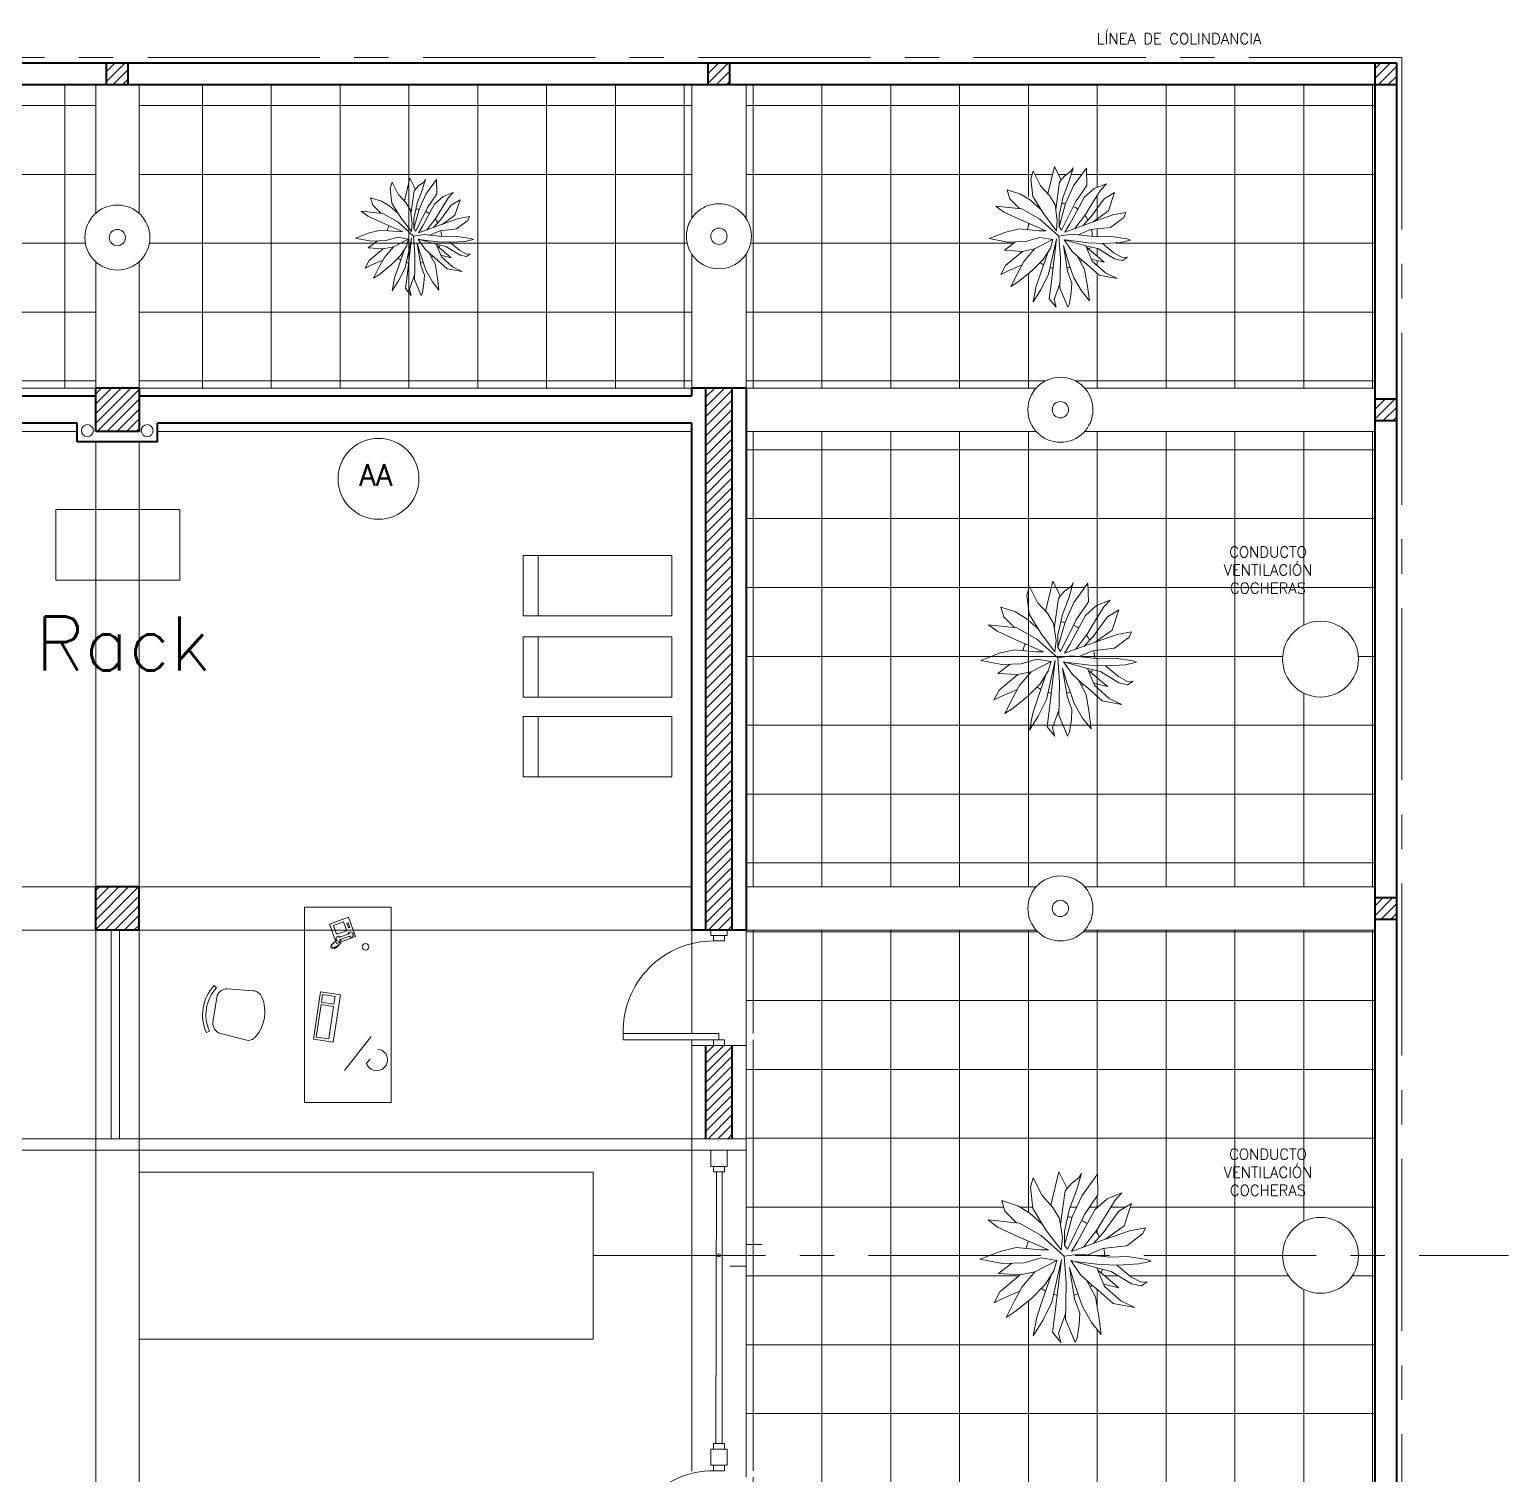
# Model space of a CAD drawing. Extents: x 1018 to 1366, y -109 to 186.
# Drawn here: x 1062.04 to 1075.68, y 115.72 to 129.05 of the extents above; entities that cross this region are included whole.
import ezdxf

# ---------------------------------------------------------------- set-up
doc = ezdxf.new("R2010")
doc.units = 0
doc.header["$LTSCALE"] = 0.5
doc.linetypes.add('CENTER', pattern=[50.8, 31.75, -6.35, 6.35, -6.35])
doc.layers.get('0').update_dxf_attribs({"linetype": 'CONTINUOUS'})
for name, color, linetype, lineweight in [('Carpintería', 55, 'CONTINUOUS', 20), ('Detalles .05', 243, 'CONTINUOUS', 5), ('Detalles 01', 8, 'CONTINUOUS', 9), ('Equipamiento fijo', 31, 'CONTINUOUS', 13), ('Equipamiento movil', 33, 'CONTINUOUS', 9), ('Muros corte', 7, 'CONTINUOUS', 40), ('Pisos', 252, 'CONTINUOUS', 18), ('Punta 01', 6, 'CONTINUOUS', 9), ('Punta 02', 11, 'CONTINUOUS', 20), ('Tratamiento pisos', 251, 'CONTINUOUS', 9), ('Vidrios', 147, 'CONTINUOUS', 13)]:
    doc.layers.add(name, color=color, linetype=linetype, lineweight=lineweight)
doc.styles.add('Texto 1 mm', font='simplex.shx', dxfattribs={"height": 0.1})
doc.styles.add('Texto 2 mm', font='simplex.shx', dxfattribs={"height": 0.2})
doc.styles.add('Texto 5 mm', font='simplex.shx', dxfattribs={"height": 0.5})
pattern_1 = [(0, (10.8031, -2.4661), (0, 0.635), []), (90, (10.8031, -2.4661), (-0.635, 4e-17), [])]
pattern_2 = [(45, (10.88055, -3.54249), (-0.0449012806, 0.0449012806), [])]
pattern_3 = [(0, (10.8031, -2.4661), (1e-16, 0.635), []), (90, (10.8031, -2.4661), (-0.635, 2e-16), [])]

# ---------------------------------------------------------------- blocks, each defined once
blk = doc.blocks.new('Planta 1')
for p, q in [((-0.233, 0.595), (-0.254, 0.525)), ((-0.166, 0.461), (-0.233, 0.595)), ((-0.039, 0.64), (-0.099, 0.388)), ((0.024, 0.515), (-0.039, 0.64)), ((0.057, 0.553), (0.113, 0.595)), ((0.132, 0.627), (0.097, 0.506)), ((0.113, 0.595), (0.132, 0.627)), ((0.137, 0.461), (0.254, 0.622)), ((0.254, 0.622), (0.257, 0.466)), ((-0.254, 0.525), (-0.236, 0.364)), ((-0.084, 0.372), (-0.166, 0.461)), ((-0.027, 0.244), (0.009, 0.498)), ((0.009, 0.498), (0.057, 0.553)), ((0.097, 0.506), (0.041, 0.362)), ((0.063, 0.299), (0.137, 0.461)), ((0.257, 0.466), (0.156, 0.317)), ((0.438, 0.481), (0.326, 0.436)), ((0.387, 0.426), (0.438, 0.481)), ((-0.35, 0.384), (-0.47, 0.424)), ((-0.47, 0.424), (-0.446, 0.342)), ((-0.446, 0.342), (-0.358, 0.254)), ((-0.259, 0.329), (-0.35, 0.384)), ((-0.236, 0.364), (-0.134, 0.198)), ((-0.033, 0.287), (-0.084, 0.372)), ((0.041, 0.362), (0.004, 0.193)), ((0.233, 0.354), (0.164, 0.225)), ((0.326, 0.436), (0.233, 0.354)), ((0.416, 0.342), (0.297, 0.18)), ((0.326, 0.329), (0.387, 0.426)), ((0.512, 0.401), (0.416, 0.342)), ((0.456, 0.232), (0.512, 0.401)), ((-0.337, 0.252), (-0.574, 0.277)), ((-0.574, 0.277), (-0.502, 0.222)), ((-0.172, 0.158), (-0.337, 0.252)), ((-0.164, 0.246), (-0.259, 0.329)), ((-0.012, 0.145), (-0.033, 0.287)), ((0.004, 0.087), (0.063, 0.299)), ((0.156, 0.317), (0.026, 0.055)), ((0.164, 0.225), (0.102, 0.113)), ((0.246, 0.198), (0.326, 0.329)), ((0.315, 0.131), (0.456, 0.232)), ((-0.502, 0.222), (-0.345, 0.15)), ((-0.345, 0.15), (-0.116, 0.05)), ((0.002, 0.002), (-0.172, 0.158)), ((-0.134, 0.198), (-0.021, 0.051)), ((-0.021, 0.051), (-0.012, 0.145)), ((0.004, 0.193), (0.004, 0.087)), ((0.102, 0.113), (0.058, 0.039)), ((0.149, 0.072), (0.246, 0.198)), ((0.297, 0.18), (0.22, 0.096)), ((0.496, 0.195), (0.257, 0.111)), ((0.475, 0.081), (0.597, 0.173)), ((0.616, 0.217), (0.496, 0.195)), ((0.597, 0.173), (0.616, 0.217)), ((-0.483, 0.039), (-0.637, -0.021)), ((-0.361, 0.068), (-0.483, 0.039)), ((-0.177, 0.051), (-0.361, 0.068)), ((-0.116, 0.05), (-0.177, 0.051)), ((0.002, 0.002), (0.121, 0.019)), ((0.017, -0.2), (0.002, 0.002)), ((0.026, 0.055), (0.004, 0.087)), ((0.257, 0.111), (0.058, 0.039)), ((0.121, 0.019), (0.347, -0.006)), ((0.182, 0.012), (0.291, 0.061)), ((0.291, 0.061), (0.475, 0.081)), ((-0.637, -0.021), (-0.464, -0.053)), ((-0.394, -0.051), (-0.496, -0.128)), ((-0.464, -0.053), (-0.302, -0.048)), ((-0.302, -0.048), (-0.172, -0.011)), ((-0.053, -0.03), (-0.22, -0.115)), ((-0.172, -0.011), (-0.053, -0.03)), ((-0.142, -0.212), (-0.076, -0.108)), ((-0.092, -0.346), (-0.019, -0.022)), ((-0.076, -0.108), (-0.053, -0.03)), ((-0.068, -0.438), (-0.019, -0.022)), ((0.043, -0.084), (0.081, -0.319)), ((0.084, -0.22), (0.043, -0.084)), ((0.051, -0.031), (0.249, -0.086)), ((0.124, -0.138), (0.051, -0.031)), ((0.27, -0.061), (0.062, -0.034)), ((0.249, -0.086), (0.307, -0.227)), ((0.358, -0.113), (0.249, -0.086)), ((0.257, -0.103), (0.416, -0.237)), ((0.414, -0.066), (0.27, -0.061)), ((0.347, -0.006), (0.48, -0.001)), ((0.401, -0.065), (0.507, -0.153)), ((0.566, -0.056), (0.414, -0.066)), ((0.48, -0.001), (0.627, -0.023)), ((0.659, -0.036), (0.566, -0.056)), ((0.627, -0.023), (0.659, -0.036)), ((-0.496, -0.128), (-0.331, -0.138)), ((-0.331, -0.138), (-0.486, -0.267)), ((-0.331, -0.138), (-0.22, -0.115)), ((-0.22, -0.115), (-0.318, -0.232)), ((-0.246, -0.317), (-0.142, -0.212)), ((-0.097, -0.141), (-0.164, -0.334)), ((0.015, -0.354), (0.017, -0.2)), ((0.11, -0.294), (0.084, -0.22)), ((0.209, -0.215), (0.124, -0.138)), ((0.174, -0.184), (0.238, -0.304)), ((0.259, -0.254), (0.209, -0.215)), ((0.416, -0.237), (0.299, -0.208)), ((0.512, -0.207), (0.358, -0.113)), ((0.507, -0.153), (0.584, -0.195)), ((0.584, -0.222), (0.512, -0.207)), ((0.584, -0.195), (0.629, -0.192)), ((0.629, -0.192), (0.584, -0.222)), ((-0.486, -0.267), (-0.528, -0.349)), ((-0.528, -0.349), (-0.462, -0.317)), ((-0.462, -0.317), (-0.334, -0.262)), ((-0.318, -0.232), (-0.374, -0.336)), ((-0.369, -0.416), (-0.246, -0.317)), ((-0.164, -0.334), (-0.206, -0.458)), ((0.081, -0.319), (0.121, -0.428)), ((0.14, -0.379), (0.11, -0.294)), ((0.238, -0.304), (0.265, -0.456)), ((0.371, -0.356), (0.259, -0.254)), ((0.307, -0.227), (0.43, -0.336)), ((-0.374, -0.336), (-0.438, -0.461)), ((-0.438, -0.461), (-0.369, -0.416)), ((-0.161, -0.483), (-0.092, -0.346)), ((-0.086, -0.572), (-0.068, -0.438)), ((0.013, -0.425), (-0.041, -0.58)), ((0.012, -0.475), (0.015, -0.354)), ((0.121, -0.428), (0.116, -0.515)), ((0.209, -0.5), (0.14, -0.379)), ((0.536, -0.386), (0.371, -0.356)), ((0.43, -0.336), (0.536, -0.386)), ((-0.206, -0.458), (-0.233, -0.6)), ((-0.233, -0.6), (-0.161, -0.483)), ((0.057, -0.582), (0.012, -0.475)), ((0.116, -0.515), (0.1, -0.617)), ((0.281, -0.59), (0.209, -0.5)), ((0.265, -0.456), (0.281, -0.59)), ((-0.023, -0.649), (-0.086, -0.572)), ((-0.041, -0.58), (-0.023, -0.649)), ((0.084, -0.649), (0.057, -0.582)), ((0.1, -0.617), (0.084, -0.649))]:
    blk.add_line(p, q)
at = {"layer": 'Detalles .05'}
for start, end in [(125.0386, 125.0807), (79.6774, 86.207), (55.7777, 65.1238), (157.2574, 168.4231), (29.6412, 39.1255), (359.4429, 11.7162), (335.4998, 341.0401), (309.5647, 313.1025), (233.5733, 240.8096), (253.2847, 258.683), (283.2227, 289.1148)]:
    blk.add_arc((0.008, 0.001), 0.3, start, end, dxfattribs=at)
blk = doc.blocks.new('TELEFONO')
at = {"layer": 'Detalles .05'}
for p, q in [((0.139, 0.134), (-0.098, 0.134)), ((-0.098, 0.134), (-0.098, -0.099)), ((-0.071, 0.089), (-0.071, -0.055)), ((-0.043, 0.089), (-0.043, -0.055)), ((0.108, 0.063), (0, 0.063)), ((0, 0.063), (0, -0.063)), ((0.081, 0.108), (0.023, 0.108)), ((0.023, 0.108), (0.023, 0.094)), ((0.023, 0.094), (0.081, 0.094)), ((0.027, 0.041), (0.027, 0.041)), ((0.027, 0.014), (0.027, 0.014)), ((0.054, 0.041), (0.054, 0.041)), ((0.054, 0.014), (0.054, 0.014)), ((0.081, 0.094), (0.081, 0.108)), ((0.081, 0.041), (0.081, 0.041)), ((0.081, 0.014), (0.081, 0.014)), ((0.108, -0.063), (0.108, 0.063)), ((0.139, -0.099), (0.139, 0.134)), ((-0.129, -0.104), (-0.147, -0.11)), ((-0.129, -0.116), (-0.147, -0.121)), ((-0.129, -0.127), (-0.147, -0.133)), ((-0.129, -0.139), (-0.147, -0.145)), ((-0.124, -0.093), (-0.141, -0.098)), ((-0.124, -0.15), (-0.141, -0.156)), ((-0.118, -0.081), (-0.135, -0.087)), ((-0.118, -0.162), (-0.135, -0.168)), ((-0.112, -0.07), (-0.129, -0.075)), ((-0.106, -0.058), (-0.124, -0.064)), ((-0.104, -0.17), (-0.122, -0.176)), ((-0.101, -0.047), (-0.118, -0.052)), ((-0.089, -0.156), (-0.106, -0.162)), ((-0.083, -0.145), (-0.101, -0.15)), ((-0.098, -0.099), (0.139, -0.099)), ((-0.078, -0.133), (-0.095, -0.139)), ((-0.072, -0.121), (-0.089, -0.127)), ((-0.067, -0.083), (-0.078, -0.116)), ((0, -0.063), (0.108, -0.063)), ((0.027, -0.013), (0.027, -0.013)), ((0.027, -0.04), (0.027, -0.04)), ((0.054, -0.013), (0.054, -0.013)), ((0.054, -0.04), (0.054, -0.04)), ((0.081, -0.013), (0.081, -0.013)), ((0.081, -0.04), (0.081, -0.04))]:
    blk.add_line(p, q, dxfattribs=at)
for centre, start, end in [((-0.057, 0.089), 298.4915, 241.5085), ((-0.057, -0.055), 118.4915, 61.5085)]:
    blk.add_arc(centre, 0.0302, start, end, dxfattribs=at)
blk = doc.blocks.new('RECTANG')
for p, q in [((1, 1), (0, 1)), ((0, 1), (0, 0)), ((1, 0), (1, 1)), ((0, 0), (1, 0))]:
    blk.add_line(p, q)
blk = doc.blocks.new('KEYBOARD', base_point=(60, 294))
for p, xscale, yscale, zscale in [((60, 294), 19, 8, 19), ((61, 295), 13, 5, 13), ((75, 295), 3, 5, 3)]:
    blk.add_blockref('RECTANG', p, dxfattribs=dict(xscale=xscale, yscale=yscale, zscale=zscale))
blk = doc.blocks.new('silla compu')
for p, q in [((-0.198, 0.131), (-0.215, -0.107)), ((0.255, 0.058), (0.197, -0.173)), ((-0.225, -0.207), (-0.247, -0.23)), ((0.092, -0.242), (-0.137, -0.206)), ((0.175, -0.271), (0.188, -0.3))]:
    blk.add_line(p, q)
for centre, radius, start, end in [((-0.105, 0.124), 0.0936, 112.4967, 175.8734), ((-0.005, -0.116), 0.354, 49.3107, 112.4967), ((0.175, 0.085), 0.0838, 341.6928, 53.5518), ((-0.122, -0.113), 0.0936, 175.8734, 260.9037), ((0.022, 0.055), 0.392, 226.6455, 295.1618), ((0.022, 0.055), 0.361, 226.6972, 295.1102), ((0.098, -0.138), 0.105, 266.1879, 340.6498)]:
    blk.add_arc(centre, radius, start, end)

msp = doc.modelspace()

# ---------------------------------------------------------------- hatches: boundary and pattern name
at = {"layer": 'Detalles 01'}
h = msp.add_hatch(dxfattribs=at)
h.set_pattern_fill('ANSI31', color=256, scale=0.02, style=0)
h.set_pattern_definition(pattern_2)
h.paths.add_polyline_path([(1062.949, 128.739), (1062.749, 128.739), (1062.749, 128.539), (1062.949, 128.539)])
h = msp.add_hatch(dxfattribs=at)
h.set_pattern_fill('ANSI31', color=256, scale=0.02, style=0)
h.set_pattern_definition(pattern_2)
h.paths.add_polyline_path([(1068.299, 128.739), (1068.299, 128.539), (1068.499, 128.539), (1068.499, 128.739)])
h = msp.add_hatch(dxfattribs=at)
h.set_pattern_fill('ANSI31', color=256, scale=0.02, style=0)
h.set_pattern_definition(pattern_2)
h.paths.add_polyline_path([(1074.449, 128.539), (1074.649, 128.539), (1074.649, 128.739), (1074.449, 128.739)])
h = msp.add_hatch(dxfattribs=at)
h.set_pattern_fill('ANSI31', color=256, scale=0.02, style=0)
h.set_pattern_definition(pattern_2)
h.paths.add_polyline_path([(1063.049, 125.339), (1063.049, 125.739), (1062.649, 125.739), (1062.649, 125.339)])
h = msp.add_hatch(dxfattribs=at)
h.set_pattern_fill('ANSI31', color=256, scale=0.02, style=0)
h.set_pattern_definition(pattern_2)
h.paths.add_polyline_path([(1068.519, 125.739), (1068.279, 125.739), (1068.279, 120.739), (1068.519, 120.739)])
h = msp.add_hatch(dxfattribs=at)
h.set_pattern_fill('ANSI31', color=256, scale=0.02, style=0)
h.set_pattern_definition(pattern_2)
h.paths.add_polyline_path([(1074.449, 125.439), (1074.649, 125.439), (1074.649, 125.639), (1074.449, 125.639)])
h = msp.add_hatch(dxfattribs=at)
h.set_pattern_fill('ANSI31', color=256, scale=0.02, style=0)
h.set_pattern_definition(pattern_2)
h.paths.add_polyline_path([(1063.049, 121.139), (1062.649, 121.139), (1062.649, 120.739), (1063.049, 120.739)])
h = msp.add_hatch(dxfattribs=at)
h.set_pattern_fill('ANSI31', color=256, scale=0.02, style=0)
h.set_pattern_definition(pattern_2)
h.paths.add_polyline_path([(1074.649, 120.839), (1074.649, 121.039), (1074.449, 121.039), (1074.449, 120.839)])
h = msp.add_hatch(dxfattribs=at)
h.set_pattern_fill('ANSI31', color=256, scale=0.02, style=0)
h.set_pattern_definition([(45, (10.88055, -5.466275), (-0.0449012806, 0.0449012806), [])])
h.paths.add_polyline_path([(1068.519, 119.676), (1068.279, 119.676), (1068.279, 118.815), (1068.519, 118.815)])
at = {"layer": 'Tratamiento pisos'}
h = msp.add_hatch(dxfattribs=at)
h.set_pattern_fill('NET,_O', color=256, scale=0.2)
h.set_pattern_definition(pattern_3)
h.paths.add_polyline_path([(1057.449, 128.539), (1057.449, 127.351, -0.213018), (1057.548, 127.127, -0.213018), (1057.449, 126.904), (1057.449, 125.739), (1062.649, 125.739), (1062.649, 126.904, -0.213422), (1062.549, 127.127, -0.213422), (1062.649, 127.351), (1062.649, 128.539)])
h.paths.add_polyline_path([(1060.219, 127.475), (1060.373, 127.703), (1060.37, 127.891), (1060.229, 127.697), (1060.14, 127.503), (1060.139, 127.5, -0.058012)], flags=16)
h = msp.add_hatch(dxfattribs=at)
h.set_pattern_fill('NET,_O', color=256, scale=0.2)
h.set_pattern_definition(pattern_3)
h.paths.add_polyline_path([(1063.049, 126.904), (1063.049, 125.739), (1068.149, 125.739), (1068.149, 126.973, -0.147477), (1068.099, 127.139, -0.147477), (1068.149, 127.305), (1068.149, 128.539), (1063.049, 128.539), (1063.049, 127.351, -0.213422), (1063.149, 127.127, -0.213422)])
h.paths.add_polyline_path([(1065.688, 127.371), (1065.796, 127.53), (1065.794, 127.662), (1065.696, 127.526), (1065.633, 127.391), (1065.632, 127.388, -0.058012)], flags=16)
h = msp.add_hatch(dxfattribs=at)
h.set_pattern_fill('NET,_O', color=256, scale=0.2)
h.set_pattern_definition(pattern_3)
h.paths.add_polyline_path([(1068.649, 128.539), (1068.649, 127.305, -0.147477), (1068.699, 127.139, -0.147477), (1068.649, 126.973), (1068.649, 125.739), (1071.325, 125.739, -0.447214), (1071.772, 125.739), (1074.449, 125.739), (1074.449, 128.539)])
h.paths.add_polyline_path([(1071.172, 127.396), (1071.083, 127.484), (1071.059, 127.566), (1071.297, 127.487), (1071.276, 127.669), (1071.298, 127.739), (1071.365, 127.604), (1071.433, 127.53), (1071.494, 127.784), (1071.552, 127.667), (1071.647, 127.739), (1071.665, 127.771), (1071.63, 127.649), (1071.574, 127.504), (1071.561, 127.442, -0.028046), (1071.594, 127.438), (1071.671, 127.604), (1071.789, 127.766), (1071.792, 127.551), (1071.974, 127.624), (1071.923, 127.569), (1071.861, 127.471), (1071.776, 127.33, -0.119282), (1071.837, 127.202), (1072.011, 127.221), (1072.135, 127.313), (1072.154, 127.358), (1072.033, 127.336), (1071.818, 127.26, -0.104678), (1071.843, 127.137), (1071.883, 127.133), (1072.099, 127.141), (1072.197, 127.103), (1071.962, 127.053), (1072.044, 126.985), (1072.121, 126.943), (1072.167, 126.945), (1072.098, 126.9), (1071.893, 127.025), (1071.827, 127.042, -0.024179), (1071.816, 127.015), (1071.952, 126.9), (1071.834, 126.93), (1071.842, 126.91), (1071.966, 126.8), (1072.073, 126.75), (1071.778, 126.803), (1071.799, 126.68), (1071.816, 126.545), (1071.657, 126.742), (1071.649, 126.62), (1071.625, 126.465), (1071.59, 126.552), (1071.536, 126.682), (1071.491, 126.555), (1071.51, 126.485), (1071.37, 126.653), (1071.298, 126.535), (1071.325, 126.677), (1071.368, 126.803), (1071.393, 126.876, -0.031585), (1071.361, 126.897), (1071.284, 126.82), (1071.081, 126.655), (1071.194, 126.874), (1071.067, 126.82), (1071, 126.788), (1071.043, 126.87), (1071.199, 127), (1071.032, 127.01), (1071.119, 127.075), (1070.89, 127.118), (1071.132, 127.212), (1071.244, 127.201, -0.048758), (1071.262, 127.257), (1071.185, 127.291), (1070.893, 127.425)], flags=16)
h = msp.add_hatch(dxfattribs=at)
h.set_pattern_fill('NET,_O', color=256, scale=0.2)
h.set_pattern_definition(pattern_1)
h.paths.add_polyline_path([(1068.649, 125.339), (1068.649, 121.139), (1071.325, 121.139, -0.447214), (1071.772, 121.139), (1074.449, 121.139), (1074.449, 125.339), (1071.772, 125.339, -0.447214), (1071.325, 125.339)])
h.paths.add_polyline_path([(1071.664, 123.555), (1071.807, 123.766), (1071.804, 123.939), (1071.674, 123.76), (1071.592, 123.581), (1071.591, 123.578, -0.058012)], flags=16)
h.paths.add_polyline_path([(1074.299, 123.239, -1), (1073.599, 123.239, -1)], flags=16)
h = msp.add_hatch(dxfattribs=at)
h.set_pattern_fill('NET,_O', color=256, scale=0.2)
h.set_pattern_definition(pattern_1)
h.paths.add_polyline_path([(1074.449, 120.739), (1071.772, 120.739, -0.447214), (1071.325, 120.739), (1068.649, 120.739), (1068.649, 119.786), (1069.282, 119.786), (1069.282, 119.726, -0.308239), (1068.649, 118.913), (1068.649, 117.739), (1070.9, 117.739), (1070.993, 117.775), (1071.142, 117.811), (1071.233, 117.802, -0.048758), (1071.254, 117.87), (1071.162, 117.911), (1070.97, 117.999), (1070.882, 118.066), (1071.146, 118.038), (1071.038, 118.144), (1071.009, 118.244), (1071.155, 118.196), (1071.266, 118.129), (1071.381, 118.028, -0.000184), (1071.382, 118.029), (1071.295, 118.172), (1071.272, 118.368), (1071.298, 118.453), (1071.379, 118.29), (1071.462, 118.2), (1071.535, 118.508), (1071.611, 118.355), (1071.652, 118.402), (1071.72, 118.453), (1071.743, 118.493), (1071.7, 118.344), (1071.632, 118.169), (1071.616, 118.094, -0.028046), (1071.657, 118.089), (1071.749, 118.29), (1071.892, 118.487), (1071.895, 118.296), (1071.772, 118.114), (1071.746, 118.061, -0.040803), (1071.797, 118.032), (1071.866, 118.159), (1071.98, 118.259), (1072.116, 118.314), (1072.054, 118.247), (1071.98, 118.129), (1071.882, 117.969), (1071.875, 117.96, -0.041407), (1071.91, 117.91), (1071.944, 117.947), (1072.09, 118.144), (1072.207, 118.217), (1072.139, 118.011), (1071.966, 117.888), (1072.187, 117.966), (1072.333, 117.993), (1072.311, 117.938), (1072.161, 117.826), (1071.95, 117.803, -0.044317), (1071.957, 117.739), (1073.599, 117.739, -1), (1074.299, 117.739), (1074.449, 117.739)])
h.paths.add_polyline_path([(1069.282, 119.726), (1068.649, 119.726), (1068.649, 118.913, 0.308239)], flags=16)
h.paths.add_polyline_path([(1074.449, 117.739), (1074.299, 117.739, -1), (1073.599, 117.739), (1071.957, 117.739, -0.009265), (1071.958, 117.725), (1072.006, 117.72), (1072.168, 117.726), (1072.346, 117.699), (1072.385, 117.684), (1072.272, 117.66), (1072.087, 117.647), (1072.071, 117.648), (1072.2, 117.541), (1072.294, 117.49), (1072.35, 117.493), (1072.294, 117.457), (1072.207, 117.475), (1072.019, 117.59), (1071.938, 117.61, -0.024179), (1071.925, 117.577), (1072.09, 117.438), (1071.947, 117.474), (1071.957, 117.451), (1072.106, 117.317), (1072.236, 117.257), (1072.035, 117.293), (1071.898, 117.417), (1071.842, 117.462, -0.015438), (1071.825, 117.447), (1071.872, 117.357), (1071.905, 117.172), (1071.924, 117.008), (1071.837, 117.117), (1071.752, 117.266), (1071.717, 117.369), (1071.711, 117.383, -0.025715), (1071.675, 117.373), (1071.681, 117.339), (1071.73, 117.205), (1071.723, 117.099), (1071.704, 116.975), (1071.684, 116.936), (1071.652, 117.017), (1071.597, 117.148), (1071.598, 117.209), (1071.532, 117.02), (1071.554, 116.936), (1071.476, 117.029), (1071.499, 117.193), (1071.52, 117.37, -0.023559), (1071.486, 117.379), (1071.47, 117.305), (1071.386, 117.139), (1071.298, 116.996), (1071.33, 117.169), (1071.382, 117.32), (1071.413, 117.41, -0.031585), (1071.374, 117.435), (1071.282, 117.341), (1071.132, 117.22), (1071.048, 117.166), (1071.126, 117.317), (1071.175, 117.408), (1071.019, 117.341), (1070.938, 117.302), (1070.99, 117.402), (1071.178, 117.56), (1070.977, 117.572), (1071.102, 117.665), (1071.016, 117.663), (1070.805, 117.702), (1070.9, 117.739), (1068.649, 117.739), (1068.649, 116.582, -0.352877), (1069.282, 115.752), (1069.282, 115.692), (1068.649, 115.692), (1068.649, 114.739), (1071.325, 114.739, -0.447214), (1071.772, 114.739), (1074.449, 114.739)])
h.paths.add_polyline_path([(1068.649, 116.582), (1068.649, 115.752), (1069.282, 115.752, 0.352877)], flags=16)
h.paths.add_polyline_path([(1070.714, 119.879), (1072.414, 119.879), (1072.414, 119.208), (1070.714, 119.208)], flags=24)

# ---------------------------------------------------------------- linework, layer by layer
at = {"layer": 'Carpintería'}
for p, q in [((1068.324, 120.739), (1068.324, 120.689)), ((1068.474, 120.689), (1068.324, 120.689)), ((1068.349, 120.689), (1068.349, 120.639)), ((1068.449, 120.639), (1068.349, 120.639)), ((1068.449, 120.689), (1068.449, 120.639)), ((1068.474, 120.739), (1068.474, 120.689)), ((1067.515, 119.786), (1068.399, 119.786)), ((1067.515, 119.726), (1067.515, 119.786)), ((1067.515, 119.726), (1068.399, 119.726)), ((1068.349, 119.676), (1068.349, 119.726)), ((1068.349, 119.726), (1068.449, 119.726)), ((1068.399, 119.786), (1068.399, 119.726)), ((1068.449, 119.726), (1068.449, 119.676)), ((1068.325, 118.708), (1068.325, 118.558)), ((1068.325, 118.708), (1068.475, 118.708)), ((1068.475, 118.708), (1068.475, 118.558)), ((1068.325, 118.558), (1068.475, 118.558)), ((1068.35, 118.558), (1068.35, 118.508)), ((1068.45, 118.508), (1068.35, 118.508)), ((1068.369, 116.002), (1068.376, 118.508)), ((1068.429, 116.856), (1068.429, 118.508)), ((1068.45, 118.558), (1068.45, 118.508)), ((1068.429, 116.002), (1068.429, 117.654)), ((1068.349, 115.952), (1068.349, 116.002)), ((1068.349, 116.002), (1068.449, 116.002)), ((1068.449, 116.002), (1068.449, 115.952)), ((1068.324, 115.952), (1068.324, 115.802)), ((1068.324, 115.952), (1068.474, 115.952)), ((1068.324, 115.852), (1068.324, 115.802)), ((1068.474, 115.952), (1068.474, 115.802)), ((1068.474, 115.852), (1068.474, 115.802)), ((1068.474, 115.802), (1068.324, 115.802)), ((1068.324, 115.802), (1068.474, 115.802)), ((1068.349, 115.802), (1068.349, 115.752)), ((1068.449, 115.752), (1068.349, 115.752)), ((1068.449, 115.802), (1068.449, 115.752))]:
    msp.add_line(p, q, dxfattribs=at)
at = {"layer": 'Detalles .05'}
msp.add_circle((1068.399, 117.739), 0.015, dxfattribs=at)
at = {"layer": 'Detalles 01', "linetype": 'CENTER', "ltscale": 0.1}
for p, q in [((1032.649, 128.789), (1074.699, 128.789)), ((1074.699, 128.789), (1074.699, 106.689)), ((1067.24, 117.739), (1075.683, 117.739))]:
    msp.add_line(p, q, dxfattribs=at)
at = {"layer": 'Detalles 01'}
for p, q in [((1068.799, 117.839), (1068.649, 117.839)), ((1068.649, 117.639), (1068.499, 117.639))]:
    msp.add_line(p, q, dxfattribs=at)
for centre in [(1062.573, 125.347), (1063.124, 125.347)]:
    msp.add_circle(centre, 0.055, dxfattribs=at)
for centre in [(1068.347, 119.808), (1068.347, 114.92)]:
    msp.add_arc(centre, 0.831, 89.8486, 181.5101, dxfattribs=at)
at = {"layer": 'Equipamiento fijo'}
for centre in [(1068.399, 127.139), (1062.849, 127.127), (1071.549, 125.539), (1071.549, 120.939)]:
    msp.add_circle(centre, 0.3, dxfattribs=at)
at = {"layer": 'Equipamiento movil'}
for p, q in [((1064.574, 120.95), (1065.374, 120.95)), ((1064.574, 119.15), (1064.574, 120.95)), ((1065.374, 119.15), (1065.374, 120.95)), ((1064.944, 119.444), (1065.191, 119.759)), ((1065.18, 119.551), (1065.143, 119.504)), ((1064.574, 119.15), (1065.374, 119.15))]:
    msp.add_line(p, q, dxfattribs=at)
msp.add_circle((1065.138, 120.585), 0.03, dxfattribs=at)
msp.add_arc((1065.241, 119.542), 0.1, 199.6916, 83.9196, dxfattribs=at)
at = {"layer": 'Muros corte'}
for p, q in [((1032.649, 128.739), (1074.649, 128.739)), ((1062.749, 128.539), (1062.749, 128.739)), ((1062.949, 128.539), (1062.949, 128.739)), ((1068.299, 128.539), (1068.299, 128.739)), ((1068.499, 128.539), (1068.499, 128.739)), ((1074.449, 128.739), (1074.449, 106.739)), ((1074.649, 128.739), (1074.649, 106.739)), ((1032.649, 128.539), (1074.649, 128.539)), ((1062.649, 125.664), (1057.449, 125.664)), ((1063.049, 125.739), (1062.649, 125.739)), ((1062.649, 125.339), (1062.649, 125.739)), ((1063.049, 125.739), (1063.049, 125.339)), ((1068.149, 125.664), (1063.049, 125.664)), ((1068.649, 125.739), (1068.149, 125.739)), ((1068.149, 125.664), (1068.149, 125.739)), ((1068.279, 120.739), (1068.279, 125.739)), ((1068.519, 125.739), (1068.519, 120.739)), ((1068.649, 125.739), (1068.649, 120.739)), ((1074.449, 125.639), (1074.649, 125.639)), ((1062.479, 125.414), (1057.449, 125.414)), ((1062.479, 125.244), (1062.479, 125.414)), ((1068.149, 125.414), (1063.219, 125.414)), ((1063.219, 125.244), (1063.219, 125.414)), ((1068.149, 120.739), (1068.149, 125.414)), ((1074.449, 125.439), (1074.649, 125.439)), ((1063.049, 125.339), (1062.649, 125.339)), ((1063.219, 125.244), (1062.479, 125.244)), ((1063.049, 121.139), (1062.649, 121.139)), ((1062.649, 120.739), (1062.649, 121.139)), ((1063.049, 120.739), (1063.049, 121.139)), ((1074.449, 121.039), (1074.649, 121.039)), ((1074.449, 120.839), (1074.649, 120.839)), ((1063.049, 120.739), (1062.649, 120.739)), ((1068.649, 120.739), (1068.149, 120.739)), ((1068.474, 120.739), (1068.324, 120.739)), ((1068.279, 118.815), (1068.279, 119.676)), ((1068.519, 119.676), (1068.519, 118.815))]:
    msp.add_line(p, q, dxfattribs=at)
at = {"layer": 'Pisos'}
for p, q in [((1062.649, 125.739), (1057.449, 125.739)), ((1068.149, 125.739), (1063.049, 125.739)), ((1068.649, 120.739), (1068.649, 119.786)), ((1068.649, 119.786), (1068.649, 115.692))]:
    msp.add_line(p, q, dxfattribs=at)
at = {"layer": 'Punta 02'}
for centre, radius in [((1062.849, 127.127), 0.075), ((1068.399, 127.139), 0.075), ((1071.549, 125.539), 0.075), ((1073.949, 123.239), 0.35), ((1071.549, 120.939), 0.075), ((1073.949, 117.739), 0.35)]:
    msp.add_circle(centre, radius, dxfattribs=at)
at = {"layer": 'Tratamiento pisos'}
for p, q in [((1062.649, 128.539), (1062.649, 127.351)), ((1063.049, 128.539), (1063.049, 127.351)), ((1068.149, 128.539), (1068.149, 127.305)), ((1068.649, 128.539), (1068.649, 127.305)), ((1062.649, 126.904), (1062.649, 125.739)), ((1063.049, 126.904), (1063.049, 125.739)), ((1068.149, 126.973), (1068.149, 125.739)), ((1068.649, 126.973), (1068.649, 125.739)), ((1068.649, 125.739), (1071.325, 125.739)), ((1071.772, 125.739), (1074.449, 125.739)), ((1057.449, 125.339), (1062.479, 125.339)), ((1063.219, 125.339), (1068.149, 125.339)), ((1068.649, 125.339), (1071.325, 125.339)), ((1071.772, 125.339), (1074.449, 125.339)), ((1062.649, 125.244), (1062.649, 121.139)), ((1063.049, 125.244), (1063.049, 121.139)), ((1062.649, 121.139), (1057.449, 121.139)), ((1063.049, 121.139), (1068.149, 121.139)), ((1068.649, 121.139), (1071.325, 121.139)), ((1069.167, 121.139), (1069.169, 121.139)), ((1071.772, 121.139), (1074.449, 121.139)), ((1062.649, 120.739), (1057.449, 120.739)), ((1062.649, 120.739), (1062.649, 118.2)), ((1063.049, 120.739), (1063.049, 118.2)), ((1063.049, 120.739), (1068.149, 120.739)), ((1068.149, 120.739), (1068.149, 119.786)), ((1068.649, 120.739), (1071.325, 120.739)), ((1071.772, 120.739), (1074.449, 120.739)), ((1068.149, 119.726), (1068.149, 115.747)), ((1062.649, 118.2), (1062.649, 114.739)), ((1063.049, 117.305), (1063.049, 114.739))]:
    msp.add_line(p, q, dxfattribs=at)
at = {"layer": 'Vidrios', "color": 0}
for p, q in [((1062.792, 118.815), (1062.792, 120.739)), ((1062.869, 118.815), (1062.869, 120.739)), ((1057.449, 118.815), (1068.149, 118.815)), ((1057.449, 118.815), (1068.649, 118.815)), ((1057.449, 118.708), (1068.649, 118.708))]:
    msp.add_line(p, q, dxfattribs=at)
at = {"layer": 'Vidrios', "color": 7}
for p, q in [((1068.149, 119.676), (1068.149, 118.815)), ((1068.649, 119.676), (1068.149, 119.676)), ((1068.649, 119.676), (1068.649, 118.815)), ((1068.649, 118.815), (1068.649, 118.708))]:
    msp.add_line(p, q, dxfattribs=at)
msp.add_lwpolyline([(1062.281, 124.619), (1063.426, 124.619), (1063.426, 123.968), (1062.281, 123.968)], close=True, dxfattribs=at)
at = {"layer": 'Vidrios', "color": 0}
for points in [[(1066.732, 124.195), (1066.732, 123.639), (1066.594, 123.639), (1066.594, 124.195)], [(1067.965, 124.195), (1067.965, 123.637), (1066.732, 123.637), (1066.732, 124.195)], [(1066.732, 123.445), (1066.732, 122.889), (1066.594, 122.889), (1066.594, 123.445)], [(1067.965, 123.445), (1067.965, 122.887), (1066.732, 122.887), (1066.732, 123.445)], [(1066.732, 122.71), (1066.732, 122.154), (1066.594, 122.154), (1066.594, 122.71)], [(1067.965, 122.71), (1067.965, 122.152), (1066.732, 122.152), (1066.732, 122.71)], [(1063.049, 118.506), (1067.24, 118.506), (1067.24, 116.966), (1063.049, 116.966)]]:
    msp.add_lwpolyline(points, close=True, dxfattribs=at)
at = {"layer": 'Vidrios', "color": 7}
msp.add_circle((1065.258, 124.902), 0.373, dxfattribs=at)

# ---------------------------------------------------------------- block references
at = {"layer": 'Detalles .05'}
for p, xscale, yscale, zscale in [((1071.533, 127.139), 1.008, 1.008, 1.008), ((1065.58, 127.139), 0.84, 0.84, 0.84), ((1071.522, 123.249), 1.1088, 1.1088, 1.1088), ((1071.582, 117.728), 1.21968, 1.21968, 1.21968)]:
    msp.add_blockref('Planta 1', p, dxfattribs=dict(at, xscale=xscale, yscale=yscale, zscale=zscale))
at = {"layer": 'Detalles .05', "xscale": -0.8, "yscale": 0.8, "zscale": 0.8, "rotation": 289.5246331456692}
msp.add_blockref('TELEFONO', (1064.918, 120.717), dxfattribs=at)
at = {"layer": 'Equipamiento movil', "rotation": 270}
msp.add_blockref('silla compu', (1063.972, 119.981), dxfattribs=at)
at = {"layer": 'Equipamiento movil', "xscale": -0.02326153846132684, "yscale": 0.02326153846151868, "zscale": 0.02326153846153847, "rotation": 261.4219653329421}
msp.add_blockref('KEYBOARD', (1064.657, 119.733), dxfattribs=at)

# ---------------------------------------------------------------- texts
at = {"layer": 'Punta 01', "char_height": 0.1, "style": 'Texto 1 mm'}
for s, insert, width, attachment_point in [('LÍNEA DE COLINDANCIA', (1071.885, 129.012), 1.75477, 1), ('CONDUCTO VENTILACIÓN COCHERAS', (1073.464, 124.277), 1.1441, 2), ('CONDUCTO VENTILACIÓN COCHERAS', (1073.464, 118.722), 1.1441, 2)]:
    msp.add_mtext(s, dxfattribs=dict(at, insert=insert, width=width, attachment_point=attachment_point))
at = {"layer": 'Vidrios', "color": 0, "style": 'Texto 5 mm'}
msp.add_text('Rack', height=0.5, dxfattribs=at).set_placement((1062.095, 123.133))
at = {"layer": 'Vidrios', "insert": (1064.672, 125.038), "char_height": 0.2, "attachment_point": 1, "style": 'Texto 2 mm'}
msp.add_mtext_dynamic_manual_height_columns('\\pi0.40757;{\\C7;AA}', width=1.17704, gutter_width=2.5, heights=[0], dxfattribs=at)

doc.saveas('drawing.dxf')
